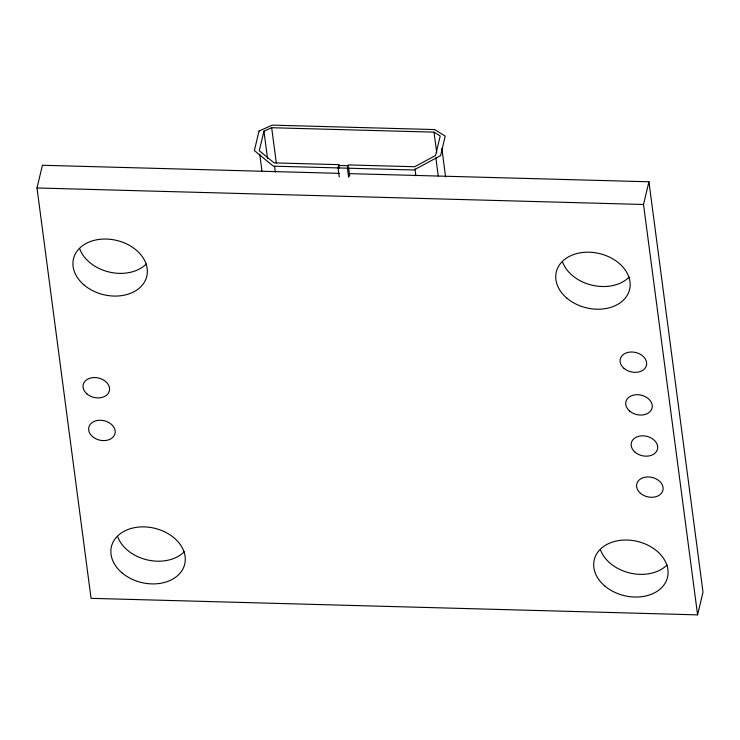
<?xml version="1.0" encoding="UTF-8"?>
<svg xmlns="http://www.w3.org/2000/svg" width="740" height="740" viewBox="0 0 740 740"><rect width="100%" height="100%" fill="white"/><g stroke="black" fill="none" stroke-linecap="round" stroke-linejoin="round"><path stroke-width="1.11" d="M348.559 173.613L648.934 181.79L703 592.166L697.589 614.866L91.066 598.336L37 187.969L42.411 165.27L339.318 173.354M348.632 177.23L347.439 168.174L348.216 164.918L414.678 166.731L435.546 155.511L440.207 135.957L434.01 132.146L271.673 127.724L263.94 131.156L259.278 150.71L274.105 162.893L338.837 164.659L339.281 168.054M338.837 164.659L338.06 167.915L339.253 176.971M697.589 614.866L643.523 204.49L648.934 181.79M338.532 165.473L347.772 165.723M37 187.969L643.523 204.49M441.854 148.463L445.591 176.86M434.01 132.146L436.711 152.597M435.842 157.777L438.237 175.963M414.974 168.998L415.871 175.815M348.512 167.175L349.706 176.231M271.673 127.724L276.307 162.939M274.549 166.306L275.298 171.985M263.94 131.156L267.529 158.425M259.731 154.114L261.969 171.153M146.326 263.949A37.675 27.907 13.4 0 1 109.594 272.126A37.675 27.907 13.4 0 1 79.744 248.807M667.064 564.935A37.675 27.907 13.4 0 1 630.332 573.112A37.675 27.907 13.4 0 1 600.473 549.802M629.139 277.102A37.675 27.907 13.4 0 1 592.407 285.279A37.675 27.907 13.4 0 1 562.548 261.969M184.251 551.781A37.675 27.907 13.4 0 1 147.519 559.958A37.675 27.907 13.4 0 1 117.669 536.648M259.037 131.026L254.375 150.572L273.328 166.158L413.901 169.987L440.578 155.65L445.23 136.095L434.63 129.565L272.283 125.134L259.037 131.026M84.194 285.104A37.675 27.907 13.4 0 0 146.224 278.249A37.675 27.907 13.4 0 0 100.02 239.307A37.675 27.907 13.4 0 0 84.194 285.104M604.932 586.089A37.675 27.907 13.4 0 0 666.953 579.235A37.675 27.907 13.4 0 0 620.749 540.302A37.675 27.907 13.4 0 0 604.932 586.089M87.033 393.995A13.45 9.962 13.4 0 0 109.178 391.543A13.45 9.962 13.4 0 0 92.676 377.641A13.45 9.962 13.4 0 0 87.033 393.995M624.107 368.437A13.45 9.962 13.4 0 0 646.251 365.995A13.45 9.962 13.4 0 0 629.759 352.092A13.45 9.962 13.4 0 0 624.107 368.437M567.007 298.257A37.675 27.907 13.4 0 0 629.028 291.403A37.675 27.907 13.4 0 0 582.824 252.46A37.675 27.907 13.4 0 0 567.007 298.257M640.572 493.377A13.45 9.962 13.4 0 0 662.716 490.935A13.45 9.962 13.4 0 0 646.214 477.032A13.45 9.962 13.4 0 0 640.572 493.377M122.119 572.936A37.675 27.907 13.4 0 0 184.149 566.082A37.675 27.907 13.4 0 0 137.945 527.148A37.675 27.907 13.4 0 0 122.119 572.936M92.657 436.693A13.45 9.962 13.4 0 0 114.802 434.241A13.45 9.962 13.4 0 0 98.309 420.348A13.45 9.962 13.4 0 0 92.657 436.693M635.151 452.26A13.45 9.962 13.4 0 0 657.296 449.818A13.45 9.962 13.4 0 0 640.803 435.916A13.45 9.962 13.4 0 0 635.151 452.26M629.731 411.144A13.45 9.962 13.4 0 0 651.875 408.693A13.45 9.962 13.4 0 0 635.383 394.79A13.45 9.962 13.4 0 0 629.731 411.144"/></g></svg>
